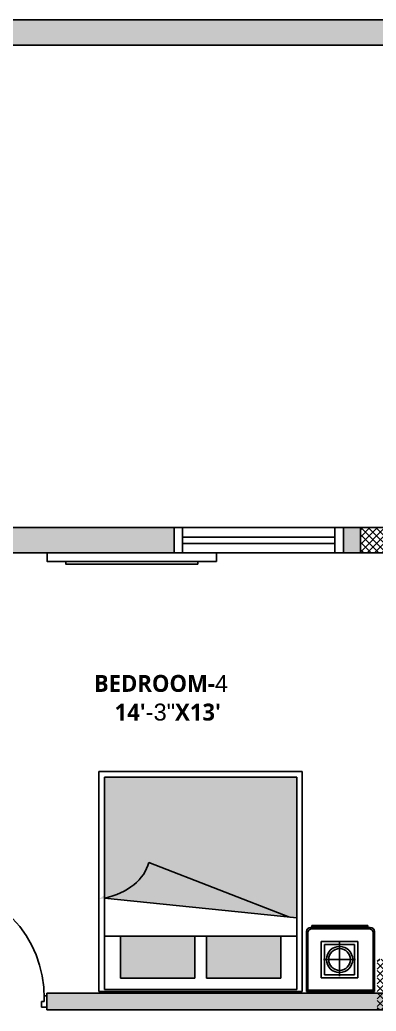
# Model space of a CAD drawing. Header units: inches. Extents: x 99023 to 109265, y 17199 to 18675.
# Drawn here: x 99803 to 99929.2, y 18243 to 18594.4 of the extents above; entities that cross this region are included whole.
import ezdxf

# ---------------------------------------------------------------- set-up
doc = ezdxf.new("R2010")
doc.units = ezdxf.units.IN
doc.layers.get('0').update_dxf_attribs({"color": 255})
for name, color, linetype in [('Column', 170, 'Continuous'), ('HAT', 8, 'Continuous'), ('I-WALL-PATT', 7, 'Continuous')]:
    doc.layers.add(name, color=color, linetype=linetype)
doc.styles.get("Standard").update_dxf_attribs({"font": 'arial.ttf'})

msp = doc.modelspace()

# ---------------------------------------------------------------- hatches: boundary and pattern name
at = {"layer": 'HAT', "linetype": 'ByBlock'}
h = msp.add_hatch(dxfattribs=at)
h.set_pattern_fill('ANSI37', color=256, scale=15)
h.set_pattern_definition([(45, (-251813.3967, -54534.0869), (-1.325825215, 1.325825215), []), (135, (-251813.3967, -54534.0869), (-1.325825215, -1.325825215), [])])
h.paths.add_polyline_path([(99572.56989581, 17979.43877382), (99587.56989581, 17979.43877382), (99587.56989581, 17988.43877382), (99572.56989581, 17988.43877382)])
edge = h.paths.add_edge_path()
edge.add_arc((99767.56989581, 18066.43877382), 6, 0, 360)
edge = h.paths.add_edge_path()
edge.add_arc((99611.56989581, 18066.43877382), 6, 0, 360)
edge = h.paths.add_edge_path()
edge.add_arc((99767.56989581, 18175.93877382), 6, 0, 360)
edge = h.paths.add_edge_path()
edge.add_arc((99611.56989581, 18175.93877382), 6, 0, 360)
edge = h.paths.add_edge_path()
edge.add_arc((100139.56989581, 17926.60544049), 6, 0, 360)
edge = h.paths.add_edge_path()
edge.add_arc((100139.56989581, 17769.43877382), 6, 0, 360)
edge = h.paths.add_edge_path()
edge.add_arc((99914.78482924, 17769.43877382), 6, 0, 360)
edge = h.paths.add_edge_path()
edge.add_arc((100057.06989581, 17851.93877382), 6, 0, 360)
edge = h.paths.add_edge_path()
edge.add_arc((99934.10840987, 17851.93877382), 6, 0, 360)
edge = h.paths.add_edge_path()
edge.add_arc((99835.06989581, 17851.93877382), 6, 0, 360)
h.paths.add_polyline_path([(100061.56989581, 17979.43877382), (100043.56989581, 17979.43877382), (100043.56989581, 17988.43877382), (100061.56989581, 17988.43877382)])
h.paths.add_polyline_path([(99920.60840987, 17979.43877382), (99938.60840987, 17979.43877382), (99938.60840987, 17988.43877382), (99920.60840987, 17988.43877382)])
h.paths.add_polyline_path([(99755.56989581, 17979.43877382), (99770.56989581, 17979.43877382), (99770.56989581, 17988.43877382), (99755.56989581, 17988.43877382)])
h.paths.add_polyline_path([(99572.56989581, 17847.43877382), (99587.56989581, 17847.43877382), (99587.56989581, 17856.43877382), (99572.56989581, 17856.43877382)])
h.paths.add_polyline_path([(99755.56989581, 17862.43877382), (99755.56989581, 17847.43877382), (99764.56989581, 17847.43877382), (99764.56989581, 17862.43877382)])
h.paths.add_polyline_path([(100052.56989581, 18261.43877382), (100052.56989581, 18243.43877382), (100061.56989581, 18243.43877382), (100061.56989581, 18261.43877382)])
h.paths.add_polyline_path([(99929.60840987, 18261.43877382), (99929.60840987, 18243.43877382), (99938.60840987, 18243.43877382), (99938.60840987, 18261.43877382)])
h.paths.add_polyline_path([(99755.56989581, 18258.43877382), (99755.56989581, 18243.43877382), (99764.56989581, 18243.43877382), (99764.56989581, 18258.43877382)])
h.paths.add_polyline_path([(99671.56989581, 18258.43877382), (99671.56989581, 18243.43877382), (99680.56989581, 18243.43877382), (99680.56989581, 18258.43877382)])
h.paths.add_polyline_path([(99488.56989581, 18258.43877382), (99488.56989581, 18243.43877382), (99497.56989581, 18243.43877382), (99497.56989581, 18258.43877382)])
h.paths.add_polyline_path([(99374.56989581, 18171.43877382), (99392.56989581, 18171.43877382), (99392.56989581, 18180.43877382), (99374.56989581, 18180.43877382)])
h.paths.add_polyline_path([(99383.56989581, 18006.43877382), (99383.56989581, 17991.43877382), (99392.56989581, 17991.43877382), (99392.56989581, 18006.43877382)])
h.paths.add_polyline_path([(99383.56989581, 17862.43877382), (99383.56989581, 17847.43877382), (99392.56989581, 17847.43877382), (99392.56989581, 17862.43877382)])
h.paths.add_polyline_path([(99197.56989581, 17862.43877382), (99197.56989581, 17847.43877382), (99206.56989581, 17847.43877382), (99206.56989581, 17862.43877382)])
h.paths.add_polyline_path([(99197.56989581, 18006.43877382), (99197.56989581, 17991.43877382), (99206.56989581, 17991.43877382), (99206.56989581, 18006.43877382)])
h.paths.add_polyline_path([(99197.56989581, 18189.43877382), (99197.56989581, 18171.43877382), (99206.56989581, 18171.43877382), (99206.56989581, 18189.43877382)])
h.paths.add_polyline_path([(99197.56989581, 18414.43877382), (99197.56989581, 18399.43877382), (99206.56989581, 18399.43877382), (99206.56989581, 18414.43877382)])
h.paths.add_polyline_path([(99488.56989581, 18405.43877382), (99503.56989581, 18405.43877382), (99503.56989581, 18414.43877382), (99488.56989581, 18414.43877382)])
h.paths.add_polyline_path([(99377.56989581, 18405.43877382), (99392.56989581, 18405.43877382), (99392.56989581, 18414.43877382), (99377.56989581, 18414.43877382)])
h.paths.add_polyline_path([(99665.56989581, 18405.43877382), (99680.56989581, 18405.43877382), (99680.56989581, 18414.43877382), (99665.56989581, 18414.43877382)])
h.paths.add_polyline_path([(99755.56989581, 18405.43877382), (99770.56989581, 18405.43877382), (99770.56989581, 18414.43877382), (99755.56989581, 18414.43877382)])
h.paths.add_polyline_path([(100046.56989581, 18405.43877382), (100061.56989581, 18405.43877382), (100061.56989581, 18414.43877382), (100046.56989581, 18414.43877382)])
h.paths.add_polyline_path([(99923.60840987, 18405.43877382), (99938.60840987, 18405.43877382), (99938.60840987, 18414.43877382), (99923.60840987, 18414.43877382)])
at = {"layer": 'I-WALL-PATT', "true_color": 0x3b3b3b, "transparency": 33554687}
h = msp.add_hatch(color=250, dxfattribs=at)
h.dxf.hatch_style = 1
h.paths.add_polyline_path([(100067.56989581, 18585.43877382), (100067.56989581, 18594.43877382), (99068.56989581, 18594.43877382), (99068.56989581, 17406.43877382), (101708.56989581, 17406.43877382), (101708.56989581, 18594.43877382), (100406.56989581, 18594.43877382), (100406.56989581, 18585.43877382), (100602.69015878, 18585.43877382), (101699.56989581, 18585.43877382), (101699.56989581, 17415.43877382), (99077.56989581, 17415.43877382), (99077.56989581, 18585.43877382)])
h.paths.add_polyline_path([(100139.56989581, 18594.43877382), (100139.56989581, 18585.43877382), (100214.56989581, 18585.43877382), (100214.56989581, 18594.43877382)], flags=17)
at = {"layer": 'I-WALL-PATT', "true_color": 0x636466, "transparency": 33554687}
h = msp.add_hatch(color=251, dxfattribs=at)
h.dxf.hatch_style = 1
h.paths.add_polyline_path([(99311.56989581, 18414.43877382), (99197.56989581, 18414.43877382), (99197.56989581, 18171.43877382), (99206.56989581, 18171.43877382), (99392.56989581, 18171.43877382), (99392.56989581, 18177.43877382), (99206.56989581, 18177.43877382), (99206.56989581, 18201.43877382), (99206.56989581, 18405.43877382), (99311.56989581, 18405.43877382)])
h.paths.add_polyline_path([(99422.56989581, 18414.43877382), (99371.56989581, 18414.43877382), (99371.56989581, 18405.43877382), (99386.56989581, 18405.43877382), (99386.56989581, 18399.43877382), (99392.56989581, 18399.43877382), (99392.56989581, 18405.43877382), (99422.56989581, 18405.43877382)])
h.paths.add_polyline_path([(99599.56989581, 18414.43877382), (99458.56989581, 18414.43877382), (99458.56989581, 18405.43877382), (99488.56989581, 18405.43877382), (99488.56989581, 18249.43877382), (99392.56989581, 18249.43877382), (99392.56989581, 18369.43877382), (99386.56989581, 18369.43877382), (99386.56989581, 18231.43877382), (99392.56989581, 18231.43877382), (99392.56989581, 18243.43877382), (99623.56989581, 18243.43877382), (99623.56989581, 18249.43877382), (99494.56989581, 18249.43877382), (99494.56989581, 18405.43877382), (99599.56989581, 18405.43877382)])
h.paths.add_polyline_path([(99697.03344221, 18414.43877382), (99680.56989581, 18414.43877382), (99680.56989581, 18405.43877382), (99673.56989581, 18405.43877382), (99697.03344221, 18405.43877382)])
h.paths.add_polyline_path([(99857.60840987, 18414.43877382), (99732.54810034, 18414.43877382), (99732.54810034, 18405.43877382), (99755.56989581, 18405.43877382), (99755.56989581, 18249.43877382), (99680.56989581, 18249.43877382), (99680.56989581, 18369.43877382), (99674.56989581, 18369.43877382), (99674.56989581, 18249.43877382), (99674.56989581, 18243.43877382), (99761.56989581, 18243.43877382), (99761.56989581, 18249.43877382), (99761.56989581, 18405.43877382), (99857.60840987, 18405.43877382)])
h.paths.add_polyline_path([(100061.56989581, 18414.43877382), (100017.57200913, 18414.43877382), (100017.57200913, 18405.43877382), (100052.56989581, 18405.43877382), (100052.56989581, 18315.43877382), (99938.60840987, 18315.43877382), (99938.60840987, 18369.43877382), (99932.60840987, 18369.43877382), (99932.60840987, 18249.43877382), (99821.56989581, 18249.43877382), (99812.56989581, 18249.43877382), (99812.56989581, 18243.43877382), (100010.56989581, 18243.43877382), (100010.56989581, 18249.43877382), (99938.60840987, 18249.43877382), (99938.60840987, 18275.4744556), (99938.47423092, 18275.4744556), (99938.47423092, 18277.68166836), (99938.60840987, 18309.43877382), (99986.56989581, 18309.43877382), (99992.56989581, 18309.43877382), (100052.56989581, 18309.43877382), (100052.56989581, 18303.43877382), (100061.56989581, 18303.43877382)])
h = msp.add_hatch(color=251, dxfattribs=at)
h.dxf.hatch_style = 1
h.paths.add_polyline_path([(99923.60840987, 18414.43877382), (99917.60840987, 18414.43877382), (99917.60840987, 18405.43877382), (99923.60840987, 18405.43877382)])
at = {"layer": 'I-WALL-PATT', "true_color": 0x9898cc, "transparency": 33554687}
h = msp.add_hatch(color=253, dxfattribs=at)
h.dxf.hatch_style = 1
edge = h.paths.add_edge_path()
edge.add_line((99898.41305431, 18276.39803145), (99901.09558124, 18276.12675509))
edge.add_line((99901.09558124, 18276.12675509), (99901.09558124, 18325.94857949))
edge.add_line((99901.09558124, 18325.94857949), (99832.92784539, 18325.94857949))
edge.add_line((99832.92784539, 18325.94857949), (99832.92784539, 18283.03154385))
edge.add_ellipse((99825.95671467, 18298.34792745), major_axis=(-22.95113405, 0), ratio=0.70043940631, start_angle=107.682252894, end_angle=170.6080762352)
edge.add_line((99848.60019276, 18295.7245547), (99898.41305431, 18276.39803145))
at = {"layer": 'I-WALL-PATT', "true_color": 0x4554a5, "transparency": 33554687}
h = msp.add_hatch(color=175, dxfattribs=at)
h.dxf.hatch_style = 1
h.paths.add_polyline_path([(99869.06442947, 18269.56716405), (99869.06442947, 18254.71279002), (99895.41493659, 18254.71279002), (99895.41493659, 18269.56716405)])
h.paths.add_polyline_path([(99838.60849005, 18269.56716405), (99838.60849005, 18254.71279002), (99864.95899716, 18254.71279002), (99864.95899716, 18269.56716405)])
edge = h.paths.add_edge_path()
edge.add_ellipse((99825.95671467, 18298.34792745), major_axis=(-22.95113405, 0), ratio=0.70043940631, start_angle=107.5918240658, end_angle=170.6080762352, ccw=False)
edge.add_line((99832.89332474, 18283.02385641), (99898.41305431, 18276.39803145))
edge.add_line((99898.41305431, 18276.39803145), (99848.60019276, 18295.7245547))

# ---------------------------------------------------------------- linework, layer by layer
at = {"color": 251, "true_color": 0x636466}
for p, q in [((99902.99031808, 18327.93805317), (99830.99031808, 18327.93805317)), ((99830.99031808, 18327.93805317), (99830.99031808, 18249.93805317)), ((99902.99031808, 18249.93805317), (99902.99031808, 18327.93805317)), ((99901.09558124, 18325.94857949), (99832.92784539, 18325.94857949)), ((99832.92784539, 18325.94857949), (99832.92784539, 18250.73384265)), ((99901.09558124, 18250.73384265), (99901.09558124, 18325.94857949)), ((99848.60019275, 18295.7245547), (99898.48244387, 18276.37110951)), ((99901.07148814, 18276.12919156), (99832.89332474, 18283.02385641)), ((99927.13208221, 18272.69591241), (99905.9844986, 18272.69591241)), ((99926.65667948, 18272.22050968), (99906.45990132, 18272.22050968)), ((99832.94726313, 18269.56716405), (99901.10385106, 18269.56716405)), ((99838.60849005, 18254.71279002), (99838.60849005, 18269.56716405)), ((99864.95899716, 18254.71279002), (99864.95899716, 18269.70324286)), ((99869.06442947, 18254.71279002), (99869.06442947, 18269.70324286)), ((99895.41493659, 18254.71279002), (99895.41493659, 18269.56716405)), ((99904.55829041, 18271.26970422), (99904.55829041, 18249.96613572)), ((99905.03369314, 18270.79430149), (99905.03369314, 18249.96613572)), ((99928.08288768, 18249.96613572), (99928.08288768, 18270.79430149)), ((99928.55829041, 18249.96613572), (99928.55829041, 18271.26970422)), ((99909.7592768, 18267.75740415), (99909.7592768, 18254.77197478)), ((99909.7592768, 18267.75740415), (99922.74470617, 18267.75740415)), ((99910.91869014, 18266.59799082), (99910.91869014, 18255.93138812)), ((99910.91869014, 18266.59799082), (99921.58529283, 18266.59799082)), ((99916.24320317, 18255.41564857), (99916.24320317, 18267.37251377)), ((99921.58529283, 18266.59799082), (99921.58529283, 18255.93138812)), ((99922.74470617, 18267.75740415), (99922.74470617, 18254.77197478)), ((99910.50390787, 18261.32233998), (99921.83901609, 18261.32233998)), ((99864.95899716, 18254.71279002), (99838.60849005, 18254.71279002)), ((99869.06442947, 18254.71279002), (99895.41493659, 18254.71279002)), ((99909.7592768, 18254.77197478), (99922.74470617, 18254.77197478)), ((99910.91869014, 18255.93138812), (99921.58529283, 18255.93138812)), ((99832.92784539, 18250.73384265), (99901.09558124, 18250.73384265)), ((99904.55829041, 18250.44153845), (99928.55829041, 18250.44153845)), ((99902.99031808, 18249.93805317), (99830.99031808, 18249.93805317)), ((99904.55829041, 18249.96613572), (99928.55829041, 18249.96613572))]:
    msp.add_line(p, q, dxfattribs=at)
at = {"color": 19, "true_color": 0x552a2a}
for p, q in [((99811.56989581, 18246.43877382), (99811.56989581, 18248.43877382)), ((99811.56989581, 18248.43877382), (99812.56989581, 18248.43877382)), ((99812.56989581, 18248.43877382), (99812.56989581, 18244.43877382)), ((99810.56989581, 18246.43877382), (99811.56989581, 18246.43877382)), ((99810.56989581, 18244.43877382), (99810.56989581, 18246.43877382)), ((99812.56989581, 18244.43877382), (99810.56989581, 18244.43877382))]:
    msp.add_line(p, q, dxfattribs=at)
at = {"color": 251, "true_color": 0x636466}
msp.add_lwpolyline([(99926.19477698, 18272.74473964), (99906.46745145, 18272.74473964), (99906.46745145, 18273.31897178), (99926.19477698, 18273.31897178)], close=True, dxfattribs=at)
for centre, radius in [((99916.24320317, 18261.32193886), 4.63765335), ((99916.24320317, 18261.32233998), 3.86471112)]:
    msp.add_circle(centre, radius, dxfattribs=at)
for centre, start, end in [((99905.9844986, 18271.26970422), 90, 180), ((99906.45990132, 18270.79430149), 90, 180), ((99926.65667948, 18270.79430149), 0, 90), ((99927.13208221, 18271.26970422), 0, 90)]:
    msp.add_arc(centre, 1.42620819, start, end, dxfattribs=at)
at = {"color": 251, "true_color": 0x636466, "extrusion": (0, 0, -1)}
msp.add_ellipse((99825.95671467, 18298.34792745), major_axis=(-22.95113405, 0), ratio=0.7004394063, start_param=3.3055126464, end_param=4.405353729, dxfattribs=at)
at = {"layer": 'Column', "color": 3, "linetype": 'ByBlock', "ltscale": 12}
msp.add_lwpolyline([(99923.60840987, 18405.43877382), (99938.60840987, 18405.43877382), (99938.60840987, 18414.43877382), (99923.60840987, 18414.43877382)], close=True, dxfattribs=at)
at = {"layer": 'I-WALL-PATT', "color": 18, "true_color": 0x000000}
for p, q in [((99068.56989581, 18594.43877382), (100067.56989581, 18594.43877382)), ((99197.56989581, 18414.43877382), (99863.56989581, 18414.43877382)), ((99863.56989581, 18414.43877382), (100061.56989581, 18414.43877382)), ((99761.56989581, 18405.43877382), (99933.60840987, 18405.43877382)), ((99812.56989581, 18249.43877382), (99932.60840987, 18249.43877382)), ((99812.56989581, 18249.43877382), (99812.56989581, 18243.43877382)), ((99812.56989581, 18243.43877382), (100010.56989581, 18243.43877382))]:
    msp.add_line(p, q, dxfattribs=at)
at = {"layer": 'I-WALL-PATT', "color": 251, "true_color": 0x636466}
for p, q in [((99857.60840987, 18405.43877382), (99857.60840987, 18414.43877382)), ((99857.60840987, 18414.43877382), (99917.60840987, 18414.43877382)), ((99860.60840987, 18405.43877382), (99860.60840987, 18414.43877382)), ((99914.60840987, 18405.43877382), (99914.60840987, 18414.43877382)), ((99917.60840987, 18405.43877382), (99917.60840987, 18414.43877382)), ((99860.60840987, 18411.03877382), (99914.60840987, 18411.03877382)), ((99860.60840987, 18408.83877382), (99914.60840987, 18408.83877382)), ((99857.60840987, 18405.43877382), (99917.60840987, 18405.43877382))]:
    msp.add_line(p, q, dxfattribs=at)
at = {"layer": 'I-WALL-PATT', "color": 18, "true_color": 0x000000}
msp.add_lwpolyline([(100067.56989581, 18585.43877382), (99077.56989581, 18585.43877382), (99077.56989581, 17415.43877382), (101699.56989581, 17415.43877382), (101699.56989581, 18585.43877382), (100406.56989581, 18585.43877382)], dxfattribs=at)
at = {"layer": 'I-WALL-PATT', "color": 251, "true_color": 0x636466}
msp.add_lwpolyline([(99197.56989581, 17847.43877382), (99197.56989581, 18414.43877382), (100061.56989581, 18414.43877382), (100061.56989581, 17979.43877382), (99764.56989581, 17979.43877382), (99764.56989581, 17847.43877382), (99197.56989581, 17847.43877382)], dxfattribs=at)
for points in [[(99812.60840987, 18405.43877382), (99812.60840987, 18402.43877382), (99872.60840987, 18402.43877382), (99872.60840987, 18405.43877382)], [(99819.21965257, 18402.43877382), (99819.21965257, 18401.47008707), (99865.99716718, 18401.47008707), (99865.99716718, 18402.43877382)]]:
    msp.add_lwpolyline(points, close=True, dxfattribs=at)
at = {"layer": 'I-WALL-PATT', "color": 19, "true_color": 0x552a2a}
msp.add_arc((99771.04425479, 18247.93877382), 40.52872538, 359.2931281148, 87.8426795184, dxfattribs=at)

# ---------------------------------------------------------------- texts
at = {"color": 18, "true_color": 0x000000, "char_height": 6, "attachment_point": 1}
for s, insert in [('{\\fYu Gothic Medium|b1|i0|c128|p34;BEDROOM-}4', (99829.17780966, 18362.19277787)), ('{\\fYu Gothic Medium|b1|i0|c128|p34;14\'}-3"{\\fYu Gothic Medium|b1|i0|c128|p34;X13\'}', (99836.51448157, 18352.03232603))]:
    msp.add_mtext_dynamic_manual_height_columns(s, width=85.7097593755, gutter_width=2.23278474, heights=[0], dxfattribs=dict(at, insert=insert))

doc.saveas('drawing.dxf')
